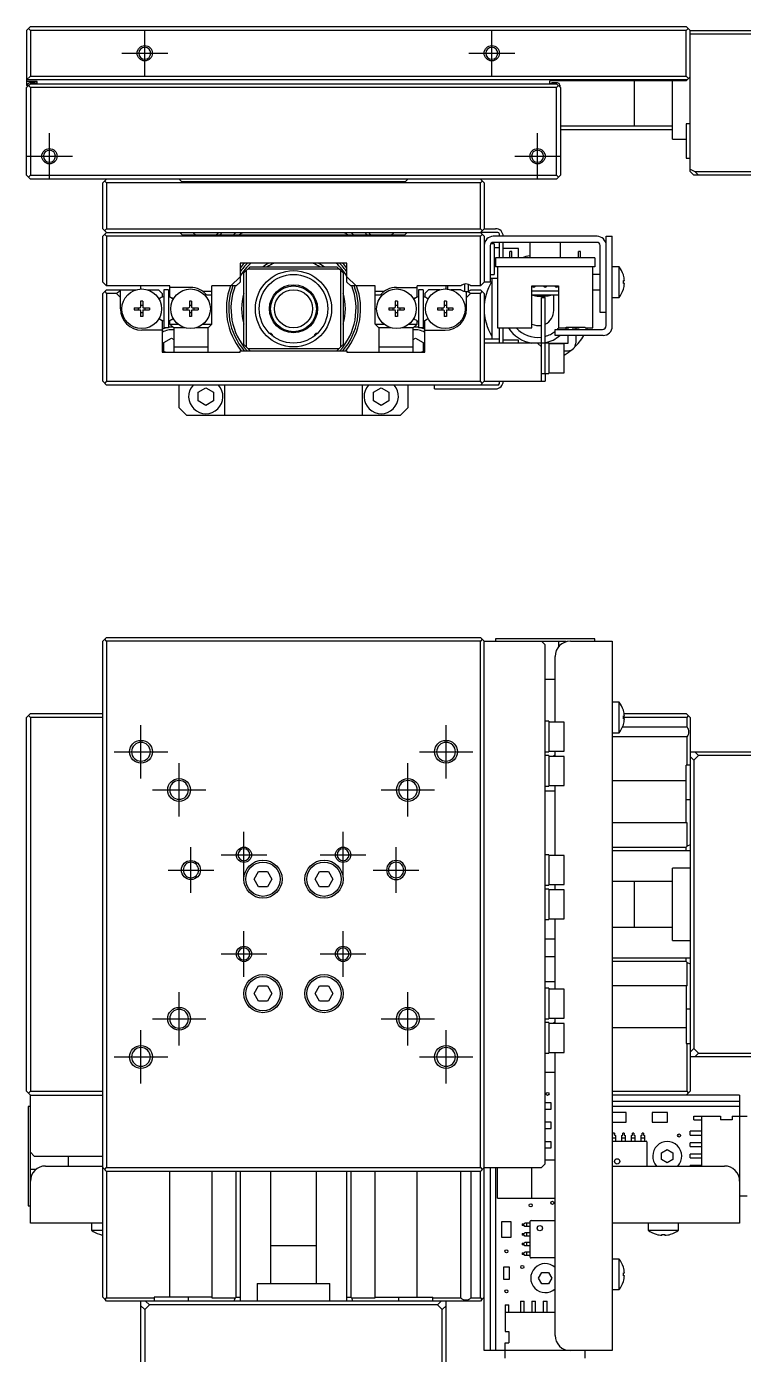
# Model space of a CAD drawing. Extents: x -2 to 724, y -8 to 437.
# Drawn here: x 89 to 183, y 259.1 to 433.2 of the extents above; entities that cross this region are included whole.
import ezdxf

# ---------------------------------------------------------------- set-up
doc = ezdxf.new("R2010")
doc.units = 0
doc.header["$LTSCALE"] = 0.5
doc.linetypes.add('CENTER', pattern=[50.8, 31.75, -6.35, 6.35, -6.35])
for name, color, linetype in [('MSM_CENTER', 1, 'CENTER'), ('MSM_CONTINUOUS', 7, 'CONTINUOUS'), ('MSM_NARROW', 5, 'CONTINUOUS')]:
    doc.layers.add(name, color=color, linetype=linetype)

msp = doc.modelspace()

# ---------------------------------------------------------------- linework, layer by layer
at = {"layer": 'MSM_CENTER'}
for p, q in [((104.46, 426.7), (104.46, 432.7)), ((149.96, 426.7), (149.96, 432.7)), ((101.46, 429.7), (107.46, 429.7)), ((146.96, 429.7), (152.96, 429.7)), ((91.96, 413.2), (91.96, 419.2)), ((155.96, 413.2), (155.96, 419.2)), ((88.96, 416.2), (94.96, 416.2)), ((152.96, 416.2), (158.96, 416.2)), ((121.21, 392.63), (121.21, 392.63)), ((103.96, 334.63), (103.96, 341.63)), ((143.96, 334.63), (143.96, 341.63)), ((100.46, 338.13), (107.46, 338.13)), ((140.46, 338.13), (147.46, 338.13)), ((108.96, 329.63), (108.96, 336.63)), ((138.96, 329.63), (138.96, 336.63)), ((105.46, 333.13), (112.46, 333.13)), ((135.46, 333.13), (142.46, 333.13)), ((117.46, 321.63), (117.46, 327.63)), ((130.46, 321.63), (130.46, 327.63)), ((110.51, 319.63), (110.51, 325.63)), ((137.41, 319.63), (137.41, 325.63)), ((114.46, 324.63), (120.46, 324.63)), ((127.46, 324.63), (133.46, 324.63)), ((107.51, 322.63), (113.51, 322.63)), ((134.41, 322.63), (140.41, 322.63)), ((117.46, 308.63), (117.46, 314.63)), ((130.46, 308.63), (130.46, 314.63)), ((114.46, 311.63), (120.46, 311.63)), ((127.46, 311.63), (133.46, 311.63)), ((108.96, 299.63), (108.96, 306.63)), ((138.96, 299.63), (138.96, 306.63)), ((105.46, 303.13), (112.46, 303.13)), ((135.46, 303.13), (142.46, 303.13)), ((103.96, 294.63), (103.96, 301.63)), ((143.96, 294.63), (143.96, 301.63)), ((100.46, 298.13), (107.46, 298.13)), ((140.46, 298.13), (147.46, 298.13))]:
    msp.add_line(p, q, dxfattribs=at)
at = {"layer": 'MSM_CONTINUOUS'}
for p, q in [((88.96, 432.7), (89.46, 433.2)), ((88.96, 432.7), (88.96, 425.5)), ((89.21, 432.95), (89.46, 432.7)), ((89.46, 433.2), (175.46, 433.2)), ((89.46, 432.7), (89.46, 426.7)), ((175.46, 432.7), (89.46, 432.7)), ((175.96, 432.7), (175.46, 433.2)), ((175.46, 432.7), (175.71, 432.95)), ((175.46, 426.7), (175.46, 432.7)), ((175.96, 432.7), (189.46, 432.7)), ((175.96, 414.2), (175.96, 432.7)), ((189.46, 432.2), (175.96, 432.2)), ((89.46, 426.7), (88.96, 426.2)), ((89.46, 426.7), (175.46, 426.7)), ((175.76, 426.4), (175.46, 426.7)), ((175.76, 426.4), (175.96, 426.6)), ((175.56, 426.2), (88.96, 426.2)), ((90.36, 426), (88.96, 426)), ((88.96, 425.2), (89.46, 425.7)), ((89.06, 425.4), (88.96, 425.5)), ((88.96, 413.7), (88.96, 425.2)), ((89.06, 425.3), (89.06, 425.5)), ((89.21, 425.45), (89.46, 425.2)), ((90.06, 425.8), (89.36, 425.8)), ((89.46, 425.7), (158.46, 425.7)), ((89.46, 425.2), (89.46, 413.7)), ((158.46, 425.2), (89.46, 425.2)), ((90.36, 425.7), (90.36, 426)), ((175.46, 426.1), (157.56, 426.1)), ((157.56, 425.7), (157.56, 426.1)), ((158.56, 425.8), (157.86, 425.8)), ((158.46, 425.7), (158.96, 425.2)), ((158.46, 425.2), (158.71, 425.45)), ((158.46, 413.7), (158.46, 425.2)), ((158.86, 425.5), (158.86, 425.3)), ((158.96, 425.2), (158.96, 413.7)), ((168.66, 420.2), (168.66, 426.1)), ((173.66, 418.45), (173.66, 426.1)), ((175.46, 426.1), (175.76, 426.4)), ((158.96, 420.2), (173.66, 420.2)), ((158.96, 419.7), (173.66, 419.7)), ((175.46, 420.45), (175.46, 415.95)), ((175.96, 420.45), (175.46, 420.45)), ((173.66, 418.45), (175.46, 418.45)), ((175.46, 415.95), (175.96, 415.95)), ((175.96, 414.5), (176.57, 414.2)), ((89.46, 413.2), (88.96, 413.7)), ((89.46, 413.7), (89.21, 413.45)), ((89.46, 413.7), (158.46, 413.7)), ((158.46, 413.2), (89.46, 413.2)), ((98.96, 412.7), (99.46, 413.2)), ((98.96, 406.7), (98.96, 412.7)), ((99.46, 412.7), (99.21, 412.95)), ((148.46, 412.7), (99.46, 412.7)), ((99.46, 412.7), (99.46, 406.7)), ((109.26, 412.9), (108.96, 413.2)), ((109.26, 412.9), (138.66, 412.9)), ((138.96, 413.2), (138.66, 412.9)), ((148.46, 413.2), (148.96, 412.7)), ((148.71, 412.95), (148.46, 412.7)), ((148.46, 406.7), (148.46, 412.7)), ((148.96, 412.7), (148.96, 406.7)), ((158.71, 413.45), (158.46, 413.7)), ((158.46, 413.2), (158.96, 413.7)), ((176.46, 413.7), (175.96, 414.2)), ((189.46, 413.7), (176.46, 413.7)), ((176.57, 414.2), (189.46, 414.2)), ((176.57, 414.2), (177.07, 413.7)), ((99.46, 406.2), (98.96, 406.7)), ((98.96, 405.7), (99.46, 406.2)), ((98.96, 399.7), (98.96, 405.7)), ((99.46, 406.7), (99.21, 406.45)), ((99.21, 405.95), (99.46, 405.7)), ((99.46, 406.7), (148.46, 406.7)), ((99.46, 406.2), (148.46, 406.2)), ((148.46, 405.7), (99.46, 405.7)), ((99.46, 405.7), (99.46, 399.2)), ((109.36, 405.9), (109.06, 406.2)), ((109.36, 405.9), (138.56, 405.9)), ((138.86, 406.2), (138.56, 405.9)), ((148.71, 406.45), (148.46, 406.7)), ((148.46, 406.2), (148.96, 406.7)), ((150.76, 406.2), (148.46, 406.2)), ((148.46, 406.2), (148.96, 405.7)), ((148.46, 405.7), (148.71, 405.95)), ((148.46, 399.2), (148.46, 405.7)), ((148.96, 406.7), (150.46, 406.7)), ((148.96, 405.7), (148.96, 399.7)), ((163.76, 405.7), (150.16, 405.7)), ((150.96, 405.7), (150.96, 406)), ((164.96, 394), (164.96, 405.7)), ((164.96, 405.7), (165.76, 405.7)), ((165.76, 393.9), (165.76, 405.7)), ((149.76, 404.5), (149.76, 399.7)), ((150.26, 404.7), (149.81, 404.7)), ((163.76, 404.9), (150.16, 404.9)), ((150.26, 404.7), (150.26, 400.7)), ((150.96, 404.2), (150.26, 404.2)), ((150.96, 402.9), (150.96, 404.9)), ((151.46, 402.9), (151.46, 404.9)), ((153.46, 404.1), (151.46, 404.1)), ((153.46, 402.9), (153.46, 404.1)), ((154.96, 404.9), (154.96, 402.9)), ((158.96, 402.9), (158.96, 404.9)), ((164.16, 395.7), (164.16, 404.5)), ((130.96, 402.2), (116.96, 402.2)), ((116.96, 402.2), (116.96, 399.7)), ((130.96, 399.7), (130.96, 402.2)), ((150.46, 402.9), (150.46, 401.7)), ((163.46, 402.9), (150.46, 402.9)), ((152.33, 402.9), (152.33, 403.7)), ((152.58, 403.7), (152.33, 403.7)), ((152.58, 402.9), (152.58, 403.7)), ((161.33, 402.9), (161.33, 403.7)), ((161.58, 403.7), (161.33, 403.7)), ((161.58, 402.9), (161.58, 403.7)), ((163.46, 402.9), (163.46, 401.7)), ((115.75, 399.2), (116.96, 400.4)), ((117.46, 400.9), (118.26, 401.7)), ((117.46, 391.5), (117.46, 400.9)), ((117.76, 401.2), (117.76, 391.2)), ((129.96, 401.4), (117.96, 401.4)), ((118.26, 401.7), (129.66, 401.7)), ((129.66, 401.7), (129.96, 401.4)), ((130.16, 401.2), (129.96, 401.4)), ((130.16, 391.2), (130.16, 401.2)), ((130.16, 401.2), (130.46, 400.9)), ((130.46, 400.9), (130.46, 391.5)), ((130.96, 400.4), (132.16, 399.2)), ((149.76, 400.7), (150.26, 400.7)), ((163.46, 401.7), (150.46, 401.7)), ((150.71, 401.7), (150.71, 393.7)), ((163.21, 393.7), (163.21, 401.7)), ((164.16, 400.7), (163.21, 400.7)), ((166.65, 401.7), (165.76, 401.7)), ((166.65, 397.7), (166.65, 401.7)), ((167.21, 400.62), (167.21, 400.65)), ((99.46, 399.2), (98.96, 399.7)), ((98.96, 398.2), (99.46, 398.7)), ((107.76, 399.2), (99.46, 399.2)), ((99.46, 398.7), (103.34, 398.7)), ((101.26, 396.2), (101.26, 398.7)), ((103.96, 398.79), (103.96, 399.2)), ((104.77, 398.7), (106.26, 398.7)), ((106.76, 398.2), (106.26, 398.7)), ((107.56, 398.7), (106.96, 398.7)), ((106.96, 398.7), (106.96, 393.7)), ((107.56, 398.7), (107.56, 393.7)), ((107.76, 397.74), (107.76, 399.2)), ((110.46, 399), (107.76, 399)), ((116.46, 399.2), (113.26, 399.2)), ((113.26, 394.2), (113.26, 399.2)), ((116.96, 399.7), (116.46, 399.2)), ((131.46, 399.2), (130.96, 399.7)), ((134.66, 399.2), (131.46, 399.2)), ((134.66, 394.2), (134.66, 399.2)), ((137.46, 399), (140.16, 399)), ((145.9, 399.2), (140.16, 399.2)), ((140.16, 397.74), (140.16, 399.2)), ((140.96, 398.7), (140.36, 398.7)), ((140.36, 398.7), (140.36, 393.7)), ((140.96, 398.7), (140.96, 393.7)), ((141.66, 398.7), (141.16, 398.2)), ((143.14, 398.7), (141.66, 398.7)), ((143.96, 398.79), (143.96, 399.2)), ((144.16, 399.2), (144.16, 398.78)), ((145.9, 398.7), (144.57, 398.7)), ((146.36, 399.43), (146.36, 398.47)), ((146.86, 399.4), (146.86, 398.49)), ((148.46, 399.2), (147.22, 399.2)), ((147.22, 398.7), (148.46, 398.7)), ((148.96, 399.7), (148.46, 399.2)), ((148.96, 398.2), (148.46, 398.7)), ((149.76, 399.7), (148.96, 399.7)), ((149.76, 400.2), (150.71, 400.2)), ((149.96, 400.2), (149.96, 392.2)), ((155.21, 399.2), (158.71, 399.2)), ((155.21, 393.7), (155.21, 399.2)), ((158.71, 399.2), (158.71, 393.7)), ((163.21, 398.7), (164.16, 398.7)), ((167.21, 399.9), (167.34, 399.9)), ((167.21, 399.5), (167.21, 399.9)), ((167.34, 399.5), (167.21, 399.5)), ((167.21, 398.75), (167.21, 398.77)), ((98.96, 386.7), (98.96, 398.2)), ((99.21, 398.45), (99.46, 398.2)), ((99.46, 398.2), (99.46, 386.7)), ((100.76, 398.2), (99.46, 398.2)), ((101.26, 398.55), (100.76, 398.2)), ((100.76, 398.2), (101.26, 397.7)), ((104.2, 397.2), (103.91, 397.2)), ((103.91, 397.2), (103.91, 396.4)), ((104.2, 397.2), (104.2, 396.4)), ((106.76, 397.74), (106.62, 397.66)), ((106.76, 398.2), (106.76, 397.74)), ((108.13, 397.52), (107.76, 397.74)), ((110.6, 397.2), (110.31, 397.2)), ((110.31, 397.2), (110.31, 396.4)), ((110.6, 397.2), (110.6, 396.4)), ((112.05, 398.5), (113.26, 398.5)), ((113.26, 398), (112.6, 398)), ((134.66, 398.5), (135.86, 398.5)), ((135.31, 398), (134.66, 398)), ((137.6, 397.2), (137.31, 397.2)), ((137.31, 397.2), (137.31, 396.4)), ((137.6, 397.2), (137.6, 396.4)), ((140.16, 397.74), (139.78, 397.52)), ((141.16, 398.2), (141.16, 397.74)), ((141.3, 397.66), (141.16, 397.74)), ((144, 397.2), (143.71, 397.2)), ((143.71, 397.2), (143.71, 396.4)), ((144, 397.2), (144, 396.4)), ((146.66, 398.45), (146.77, 398.47)), ((146.66, 396.2), (146.66, 398.45)), ((146.66, 397.7), (147.16, 398.2)), ((147.16, 398.2), (146.77, 398.47)), ((148.46, 398.2), (147.16, 398.2)), ((148.46, 398.2), (148.71, 398.45)), ((148.46, 386.7), (148.46, 398.2)), ((148.96, 398.2), (148.96, 386.7)), ((158.71, 398.5), (155.21, 398.5)), ((158.71, 398), (155.21, 398)), ((156.09, 397.85), (156.96, 397.85)), ((156.46, 397.7), (156.96, 397.7)), ((156.46, 386.7), (156.46, 397.7)), ((156.96, 387.7), (156.96, 397.7)), ((158.09, 395.99), (158.09, 398)), ((165.76, 397.7), (166.65, 397.7)), ((103.06, 396.34), (103.85, 396.34)), ((103.06, 396.34), (103.06, 396.05)), ((103.06, 396.05), (103.85, 396.05)), ((103.59, 396.34), (103.59, 396.05)), ((103.91, 396.67), (104.2, 396.67)), ((103.91, 395.99), (103.91, 395.2)), ((103.91, 395.73), (104.2, 395.73)), ((104.2, 395.2), (103.91, 395.2)), ((104.2, 395.99), (104.2, 395.2)), ((104.26, 396.34), (105.06, 396.34)), ((104.26, 396.05), (105.06, 396.05)), ((104.53, 396.05), (104.53, 396.34)), ((105.06, 396.34), (105.06, 396.05)), ((109.46, 396.34), (110.25, 396.34)), ((109.46, 396.34), (109.46, 396.05)), ((109.46, 396.05), (110.25, 396.05)), ((109.99, 396.34), (109.99, 396.05)), ((110.31, 396.67), (110.6, 396.67)), ((110.31, 395.99), (110.31, 395.2)), ((110.31, 395.73), (110.6, 395.73)), ((110.6, 395.2), (110.31, 395.2)), ((110.6, 395.99), (110.6, 395.2)), ((110.66, 396.34), (111.46, 396.34)), ((110.66, 396.05), (111.46, 396.05)), ((110.93, 396.05), (110.93, 396.34)), ((111.46, 396.34), (111.46, 396.05)), ((136.46, 396.34), (137.25, 396.34)), ((136.46, 396.34), (136.46, 396.05)), ((136.46, 396.05), (137.25, 396.05)), ((136.99, 396.34), (136.99, 396.05)), ((137.31, 396.67), (137.6, 396.67)), ((137.31, 395.99), (137.31, 395.2)), ((137.31, 395.73), (137.6, 395.73)), ((137.6, 395.2), (137.31, 395.2)), ((137.6, 395.99), (137.6, 395.2)), ((137.66, 396.34), (138.46, 396.34)), ((137.66, 396.05), (138.46, 396.05)), ((137.93, 396.05), (137.93, 396.34)), ((138.46, 396.34), (138.46, 396.05)), ((142.86, 396.34), (143.65, 396.34)), ((142.86, 396.34), (142.86, 396.05)), ((142.86, 396.05), (143.65, 396.05)), ((143.39, 396.34), (143.39, 396.05)), ((143.71, 396.67), (144, 396.67)), ((143.71, 395.99), (143.71, 395.2)), ((143.71, 395.73), (144, 395.73)), ((144, 395.2), (143.71, 395.2)), ((144, 395.99), (144, 395.2)), ((144.06, 396.34), (144.86, 396.34)), ((144.06, 396.05), (144.86, 396.05)), ((144.33, 396.05), (144.33, 396.34)), ((144.86, 396.34), (144.86, 396.05)), ((164.96, 395.7), (164.16, 395.7)), ((106.76, 393.4), (104.06, 393.4)), ((106.38, 394.87), (106.76, 394.65)), ((106.76, 394.65), (106.76, 390.5)), ((107.56, 393.7), (106.96, 393.7)), ((107.76, 394.65), (107.9, 394.73)), ((107.76, 394.2), (107.76, 394.65)), ((107.76, 394.2), (108.8, 394.2)), ((107.76, 394.2), (108.26, 393.7)), ((109.74, 393.7), (108.26, 393.7)), ((108.26, 393.7), (108.26, 390.5)), ((112.76, 393.7), (111.17, 393.7)), ((112.12, 394.2), (113.26, 394.2)), ((112.76, 393.7), (113.26, 394.2)), ((112.76, 390.5), (112.76, 393.7)), ((134.66, 394.2), (135.8, 394.2)), ((134.66, 394.2), (135.16, 393.7)), ((136.74, 393.7), (135.16, 393.7)), ((135.16, 393.7), (135.16, 390.5)), ((139.66, 393.7), (138.17, 393.7)), ((139.12, 394.2), (140.16, 394.2)), ((139.66, 393.7), (140.16, 394.2)), ((139.66, 390.5), (139.66, 393.7)), ((140.02, 394.73), (140.16, 394.65)), ((140.16, 394.2), (140.16, 394.65)), ((140.96, 393.7), (140.36, 393.7)), ((141.16, 394.65), (141.53, 394.87)), ((141.16, 390.5), (141.16, 394.65)), ((141.16, 393.4), (143.86, 393.4)), ((150.71, 393.7), (155.21, 393.7)), ((150.96, 391.7), (150.96, 393.7)), ((151.46, 391.7), (151.46, 393.7)), ((158.26, 392.7), (158.26, 393.5)), ((158.26, 393.5), (164.46, 393.5)), ((158.71, 393.7), (159.71, 393.7)), ((159.71, 393.8), (162.21, 393.8)), ((159.71, 393.7), (159.71, 393.8)), ((159.96, 393.5), (159.96, 393.8)), ((160.51, 393.8), (160.51, 393.7)), ((160.51, 393.7), (161.41, 393.7)), ((160.88, 393.8), (160.88, 393.7)), ((160.96, 393.7), (160.96, 393.5)), ((161.03, 393.8), (161.03, 393.7)), ((161.41, 393.8), (161.41, 393.7)), ((162.21, 393.7), (162.21, 393.8)), ((162.21, 393.7), (163.21, 393.7)), ((106.96, 391.77), (107.96, 392.35)), ((106.96, 390.62), (106.96, 391.77)), ((107.96, 392.35), (108.26, 392.18)), ((120.79, 393), (120.98, 393)), ((121.21, 392.77), (120.98, 393)), ((121.21, 392.77), (121.04, 392.77)), ((121.21, 392.63), (121.21, 392.77)), ((121.21, 392.63), (121.21, 392.63)), ((126.93, 393), (126.71, 392.77)), ((126.88, 392.77), (126.71, 392.77)), ((126.71, 392.77), (126.71, 392.63)), ((126.93, 393), (127.12, 393)), ((139.66, 392.18), (139.96, 392.35)), ((139.96, 392.35), (140.96, 391.77)), ((140.96, 391.77), (140.96, 390.62)), ((150.96, 392.2), (148.96, 392.2)), ((157.46, 391.7), (148.96, 391.7)), ((153.46, 392.1), (151.46, 392.1)), ((153.46, 391.7), (153.46, 392.1)), ((155.96, 391.7), (156.46, 391.2)), ((157.46, 391.7), (157.46, 387.7)), ((157.46, 391.7), (159.96, 391.7)), ((164.56, 392.7), (158.26, 392.7)), ((159.96, 391.7), (159.96, 392.7)), ((160.96, 392.7), (160.96, 391.7)), ((106.76, 390.5), (116.96, 390.5)), ((107.17, 390.5), (106.96, 390.62)), ((108.26, 391.2), (112.76, 391.2)), ((116.96, 390.5), (116.96, 390.7)), ((116.96, 390.7), (130.96, 390.7)), ((117.76, 391.2), (117.46, 391.5)), ((117.76, 391.2), (117.96, 391)), ((117.96, 391), (129.96, 391)), ((118.26, 390.7), (117.96, 391)), ((130.46, 391.5), (129.66, 390.7)), ((130.96, 390.7), (130.96, 390.5)), ((130.96, 390.5), (141.16, 390.5)), ((135.16, 391.2), (139.66, 391.2)), ((140.96, 390.62), (140.74, 390.5)), ((159.46, 391.6), (157.46, 391.6)), ((159.46, 387.8), (159.46, 391.6)), ((159.46, 390.7), (159.96, 390.7)), ((99.46, 386.2), (98.96, 386.7)), ((99.46, 386.7), (99.21, 386.45)), ((99.46, 386.7), (148.46, 386.7)), ((148.71, 386.45), (148.46, 386.7)), ((148.96, 386.7), (148.46, 386.2)), ((148.96, 386.7), (156.96, 386.7)), ((150.96, 386.4), (150.96, 386.7)), ((156.46, 387.7), (157.46, 387.7)), ((156.96, 387.7), (156.96, 386.7)), ((157.46, 387.8), (159.46, 387.8)), ((148.46, 386.2), (99.46, 386.2)), ((108.96, 383.2), (108.96, 386.2)), ((111.46, 385.27), (112.46, 385.85)), ((111.46, 384.12), (111.46, 385.27)), ((112.46, 385.85), (113.46, 385.27)), ((113.46, 385.27), (113.46, 384.12)), ((114.96, 382.2), (114.96, 386.2)), ((132.96, 386.2), (132.96, 382.2)), ((134.46, 385.27), (135.46, 385.85)), ((134.46, 384.12), (134.46, 385.27)), ((135.46, 385.85), (136.46, 385.27)), ((136.46, 385.27), (136.46, 384.12)), ((138.96, 386.2), (138.96, 383.2)), ((142.46, 385.7), (142.46, 386.2)), ((142.46, 385.7), (150.46, 385.7)), ((150.76, 386.2), (148.46, 386.2)), ((108.96, 383.2), (109.96, 382.2)), ((112.46, 383.54), (111.46, 384.12)), ((113.46, 384.12), (112.46, 383.54)), ((135.46, 383.54), (134.46, 384.12)), ((136.46, 384.12), (135.46, 383.54)), ((137.96, 382.2), (138.96, 383.2)), ((114.96, 382.2), (109.96, 382.2)), ((132.96, 382.2), (114.96, 382.2)), ((137.96, 382.2), (132.96, 382.2)), ((99.46, 353.13), (98.96, 352.63)), ((98.96, 266.63), (98.96, 352.63)), ((99.46, 352.63), (99.21, 352.88)), ((99.46, 353.13), (148.46, 353.13)), ((148.46, 352.63), (99.46, 352.63)), ((99.46, 352.63), (99.46, 283.63)), ((148.96, 352.63), (148.46, 353.13)), ((148.71, 352.88), (148.46, 352.63)), ((148.46, 283.63), (148.46, 352.63)), ((148.96, 259.63), (148.96, 352.63)), ((148.96, 352.63), (159.71, 352.63)), ((150.46, 352.93), (150.46, 352.63)), ((163.46, 352.93), (150.46, 352.93)), ((156.96, 352.13), (156.46, 352.63)), ((156.96, 284.13), (156.96, 352.13)), ((158.71, 352.63), (158.71, 351.89)), ((159.71, 352.55), (159.71, 352.63)), ((160.26, 352.63), (165.76, 352.63)), ((163.46, 352.63), (163.46, 352.93)), ((165.76, 352.63), (165.76, 259.63)), ((158.26, 342.03), (158.26, 350.63)), ((156.96, 347.63), (158.26, 347.63)), ((89.46, 343.13), (88.96, 342.63)), ((89.46, 343.13), (98.96, 343.13)), ((166.65, 344.63), (165.76, 344.63)), ((166.65, 340.63), (166.65, 344.63)), ((167.21, 343.56), (167.21, 343.58)), ((167.31, 343.13), (175.46, 343.13)), ((175.96, 342.63), (175.46, 343.13)), ((88.96, 293.63), (88.96, 342.63)), ((89.21, 342.88), (89.46, 342.63)), ((98.96, 342.63), (89.46, 342.63)), ((89.46, 342.63), (89.46, 293.63)), ((157.46, 342.13), (156.96, 342.13)), ((157.46, 342.13), (157.46, 338.13)), ((159.46, 342.03), (157.46, 342.03)), ((159.46, 338.23), (159.46, 342.03)), ((167.11, 341.39), (175.56, 341.39)), ((167.21, 342.83), (167.34, 342.83)), ((167.21, 342.43), (167.21, 342.83)), ((175.56, 342.63), (167.21, 342.63)), ((167.34, 342.43), (167.21, 342.43)), ((167.21, 341.68), (167.21, 341.7)), ((175.56, 342.63), (175.76, 342.83)), ((175.56, 341.39), (175.56, 342.63)), ((175.96, 342.63), (175.96, 293.63)), ((165.76, 340.63), (166.65, 340.63)), ((175.56, 340.07), (165.76, 340.07)), ((175.56, 336.38), (175.56, 340.07)), ((156.96, 338.13), (157.46, 338.13)), ((157.46, 338.23), (159.46, 338.23)), ((158.26, 337.53), (158.26, 338.23)), ((175.96, 338.13), (210.96, 338.13)), ((176.57, 338.13), (177.07, 337.63)), ((157.46, 337.63), (156.96, 337.63)), ((157.46, 337.63), (157.46, 333.63)), ((159.46, 337.53), (157.46, 337.53)), ((159.46, 333.73), (159.46, 337.53)), ((175.46, 328.83), (175.46, 336.38)), ((175.96, 336.38), (175.46, 336.38)), ((176.46, 337.02), (175.96, 337.52)), ((177.07, 337.63), (176.46, 337.02)), ((176.46, 337.02), (176.46, 299.24)), ((189.46, 337.63), (177.07, 337.63)), ((175.46, 334.33), (165.76, 334.33)), ((156.96, 333.63), (157.46, 333.63)), ((156.96, 333.03), (158.26, 333.03)), ((157.46, 333.73), (159.46, 333.73)), ((158.26, 324.53), (158.26, 333.73)), ((175.46, 331.88), (175.96, 331.88)), ((175.56, 328.83), (165.76, 328.83)), ((175.56, 325.77), (175.56, 328.83)), ((165.76, 325.63), (175.46, 325.63)), ((175.46, 325.63), (175.56, 325.77)), ((175.46, 325.13), (175.46, 325.63)), ((175.96, 325.94), (175.56, 325.77)), ((157.46, 324.63), (156.96, 324.63)), ((157.46, 324.63), (157.46, 320.63)), ((159.46, 324.53), (157.46, 324.53)), ((159.46, 320.73), (159.46, 324.53)), ((175.96, 325.13), (165.76, 325.13)), ((118.8, 321.43), (119.38, 322.43)), ((119.38, 322.43), (120.53, 322.43)), ((120.53, 322.43), (121.11, 321.43)), ((126.8, 321.43), (127.38, 322.43)), ((127.38, 322.43), (128.53, 322.43)), ((128.53, 322.43), (129.11, 321.43)), ((173.66, 313.38), (173.66, 322.88)), ((175.96, 322.88), (173.66, 322.88)), ((119.38, 320.43), (118.8, 321.43)), ((120.53, 320.43), (119.38, 320.43)), ((121.11, 321.43), (120.53, 320.43)), ((127.38, 320.43), (126.8, 321.43)), ((128.53, 320.43), (127.38, 320.43)), ((129.11, 321.43), (128.53, 320.43)), ((156.96, 320.63), (157.46, 320.63)), ((157.46, 320.73), (159.46, 320.73)), ((158.26, 320.03), (158.26, 320.73)), ((173.66, 321.13), (165.76, 321.13)), ((168.66, 315.13), (168.66, 321.13)), ((157.46, 320.13), (156.96, 320.13)), ((157.46, 320.13), (157.46, 316.13)), ((159.46, 320.03), (157.46, 320.03)), ((159.46, 316.23), (159.46, 320.03)), ((156.96, 316.13), (157.46, 316.13)), ((157.46, 316.23), (159.46, 316.23)), ((158.26, 307.03), (158.26, 316.23)), ((165.76, 315.13), (173.66, 315.13)), ((156.96, 313.63), (158.26, 313.63)), ((173.66, 313.38), (175.96, 313.38)), ((158.26, 311.23), (156.96, 311.23)), ((165.76, 311.13), (175.96, 311.13)), ((175.46, 310.63), (165.76, 310.63)), ((175.46, 310.63), (175.46, 311.13)), ((175.56, 310.49), (175.46, 310.63)), ((175.56, 307.43), (175.56, 310.49)), ((175.56, 310.49), (175.96, 310.32)), ((118.8, 306.43), (119.38, 307.43)), ((119.38, 305.43), (118.8, 306.43)), ((119.38, 307.43), (120.53, 307.43)), ((120.53, 307.43), (121.11, 306.43)), ((121.11, 306.43), (120.53, 305.43)), ((126.8, 306.43), (127.38, 307.43)), ((127.38, 305.43), (126.8, 306.43)), ((127.38, 307.43), (128.53, 307.43)), ((128.53, 307.43), (129.11, 306.43)), ((129.11, 306.43), (128.53, 305.43)), ((156.96, 308.03), (158.26, 308.03)), ((157.46, 307.13), (156.96, 307.13)), ((157.46, 307.13), (157.46, 303.13)), ((159.46, 307.03), (157.46, 307.03)), ((159.46, 303.23), (159.46, 307.03)), ((175.56, 307.43), (165.76, 307.43)), ((175.46, 307.43), (175.46, 299.88)), ((120.53, 305.43), (119.38, 305.43)), ((128.53, 305.43), (127.38, 305.43)), ((156.96, 303.13), (157.46, 303.13)), ((157.46, 303.23), (159.46, 303.23)), ((158.26, 302.53), (158.26, 303.23)), ((175.96, 304.38), (175.46, 304.38)), ((157.46, 302.63), (156.96, 302.63)), ((157.46, 302.63), (157.46, 298.63)), ((159.46, 302.53), (157.46, 302.53)), ((159.46, 298.73), (159.46, 302.53)), ((175.46, 301.93), (165.76, 301.93)), ((175.46, 299.88), (175.96, 299.88)), ((175.56, 293.63), (175.56, 299.88)), ((156.96, 298.63), (157.46, 298.63)), ((157.46, 298.73), (159.46, 298.73)), ((158.26, 261.63), (158.26, 298.73)), ((175.96, 298.74), (176.46, 299.24)), ((204.96, 298.13), (175.96, 298.13)), ((176.46, 299.24), (177.07, 298.63)), ((177.07, 298.63), (176.57, 298.13)), ((177.07, 298.63), (189.46, 298.63)), ((156.96, 296.13), (158.26, 296.13)), ((88.96, 293.63), (89.46, 293.13)), ((89.46, 293.63), (89.21, 293.38)), ((89.46, 293.63), (98.96, 293.63)), ((89.46, 276.33), (89.46, 293.13)), ((89.46, 293.13), (98.96, 293.13)), ((165.76, 293.63), (175.56, 293.63)), ((182.46, 293.13), (165.76, 293.13)), ((175.46, 293.13), (175.76, 293.43)), ((175.76, 293.43), (175.56, 293.63)), ((175.96, 293.63), (175.76, 293.43)), ((182.46, 293.13), (182.46, 276.33)), ((89.16, 291.63), (89.16, 278.63)), ((89.46, 291.63), (89.16, 291.63)), ((157.76, 292.1), (156.96, 292.1)), ((156.96, 291.3), (157.76, 291.3)), ((157.76, 291.3), (157.76, 292.1)), ((165.76, 292.33), (182.46, 292.33)), ((182.46, 291.63), (165.76, 291.63)), ((167.58, 290.83), (165.76, 290.83)), ((167.58, 289.58), (167.58, 290.83)), ((170.98, 290.83), (170.98, 289.58)), ((172.98, 290.83), (170.98, 290.83)), ((172.98, 289.58), (172.98, 290.83)), ((157.76, 289.56), (156.96, 289.56)), ((157.76, 288.76), (157.76, 289.56)), ((165.76, 289.58), (167.58, 289.58)), ((170.98, 289.58), (172.98, 289.58)), ((176.46, 289.88), (176.46, 290.38)), ((176.46, 290.38), (179.96, 290.38)), ((176.46, 289.88), (177.46, 289.88)), ((177.46, 290.38), (177.46, 283.83)), ((179.96, 290.38), (179.96, 289.88)), ((181.46, 289.88), (179.96, 289.88)), ((181.46, 290.38), (181.46, 289.88)), ((181.46, 290.38), (183.46, 290.38)), ((156.96, 288.76), (157.76, 288.76)), ((165.76, 287.83), (165.85, 287.88)), ((165.76, 287.52), (166.16, 287.52)), ((166.05, 288.13), (165.85, 288.13)), ((165.85, 287.88), (165.85, 288.13)), ((166.05, 288.13), (166.05, 287.88)), ((166.05, 287.88), (166.16, 287.81)), ((166.16, 287.81), (166.16, 287.08)), ((167, 287.81), (167.12, 287.88)), ((167, 287.08), (167, 287.81)), ((167, 287.52), (167.43, 287.52)), ((167.32, 288.13), (167.12, 288.13)), ((167.12, 287.88), (167.12, 288.13)), ((167.32, 288.13), (167.32, 287.88)), ((167.32, 287.88), (167.43, 287.81)), ((167.43, 287.81), (167.43, 287.08)), ((168.27, 287.81), (168.39, 287.88)), ((168.27, 287.08), (168.27, 287.81)), ((168.27, 287.52), (168.7, 287.52)), ((168.39, 287.88), (168.39, 288.13)), ((168.59, 288.13), (168.39, 288.13)), ((168.59, 288.13), (168.59, 287.88)), ((168.59, 287.88), (168.7, 287.81)), ((168.7, 287.81), (168.7, 287.08)), ((169.54, 287.81), (169.66, 287.88)), ((169.54, 287.08), (169.54, 287.81)), ((169.54, 287.52), (169.97, 287.52)), ((169.86, 288.13), (169.66, 288.13)), ((169.66, 287.88), (169.66, 288.13)), ((169.86, 288.13), (169.86, 287.88)), ((169.86, 287.88), (169.97, 287.81)), ((169.97, 287.81), (169.97, 287.08)), ((175.96, 287.88), (175.96, 288.38)), ((177.46, 288.38), (175.96, 288.38)), ((175.96, 287.88), (177.46, 287.88)), ((89.46, 285.63), (89.96, 285.13)), ((157.76, 287.02), (156.96, 287.02)), ((156.96, 286.22), (157.76, 286.22)), ((157.76, 286.22), (157.76, 287.02)), ((165.76, 287.08), (170.2, 287.08)), ((170.3, 286.98), (170.3, 283.83)), ((172.21, 285.56), (172.96, 285.99)), ((172.21, 284.7), (172.21, 285.56)), ((172.96, 285.99), (173.71, 285.56)), ((173.71, 285.56), (173.71, 284.7)), ((175.96, 286.38), (175.96, 286.88)), ((177.46, 286.88), (175.96, 286.88)), ((175.96, 286.38), (177.46, 286.38)), ((89.96, 285.13), (98.96, 285.13)), ((91.46, 283.83), (98.96, 283.83)), ((94.46, 283.83), (94.46, 285.13)), ((156.46, 283.63), (156.96, 284.13)), ((156.96, 284.63), (158.26, 284.63)), ((165.76, 283.83), (180.46, 283.83)), ((172.96, 284.26), (172.21, 284.7)), ((173.71, 284.7), (172.96, 284.26)), ((175.96, 284.88), (175.96, 285.38)), ((177.46, 285.38), (175.96, 285.38)), ((175.96, 284.88), (177.46, 284.88)), ((175.96, 283.83), (175.96, 283.88)), ((177.46, 283.88), (175.96, 283.88)), ((90.19, 283.38), (89.46, 283.38)), ((98.96, 283.63), (99.46, 283.13)), ((99.21, 283.38), (99.46, 283.63)), ((99.46, 283.63), (148.46, 283.63)), ((99.46, 283.13), (99.46, 266.53)), ((148.46, 283.13), (99.46, 283.13)), ((107.76, 266.63), (107.76, 283.13)), ((113.26, 283.13), (113.26, 266.53)), ((116.46, 266.63), (116.46, 283.13)), ((116.96, 283.13), (116.96, 266.13)), ((120.96, 283.13), (120.96, 268.43)), ((126.96, 268.43), (126.96, 283.13)), ((130.96, 266.13), (130.96, 283.13)), ((131.46, 283.13), (131.46, 266.63)), ((134.66, 266.53), (134.66, 283.13)), ((140.16, 266.63), (140.16, 283.13)), ((145.9, 266.53), (145.9, 283.13)), ((147.22, 283.13), (147.22, 266.53)), ((148.46, 283.63), (148.71, 283.38)), ((148.46, 283.13), (148.96, 283.63)), ((148.46, 266.53), (148.46, 283.13)), ((148.96, 283.63), (156.46, 283.63)), ((149.76, 283.63), (149.76, 259.63)), ((150.46, 283.63), (150.46, 259.63)), ((150.71, 279.63), (150.71, 283.63)), ((155.21, 279.63), (155.21, 283.63)), ((89.16, 278.63), (89.46, 278.63)), ((150.71, 279.63), (158.26, 279.63)), ((183.46, 279.88), (182.46, 279.88)), ((98.96, 276.33), (89.46, 276.33)), ((97.46, 276.33), (97.46, 275.43)), ((97.46, 275.43), (98.96, 275.43)), ((152.5, 276.5), (151.25, 276.5)), ((151.25, 276.5), (151.25, 274.5)), ((152.5, 274.5), (152.5, 276.5)), ((153.96, 276.24), (153.96, 276.04)), ((153.96, 276.24), (154.21, 276.24)), ((154.21, 276.04), (153.96, 276.04)), ((154.21, 276.24), (154.27, 276.35)), ((154.27, 275.92), (154.21, 276.04)), ((154.21, 274.97), (154.27, 275.08)), ((155.01, 276.35), (154.27, 276.35)), ((155.01, 275.92), (154.27, 275.92)), ((155.01, 275.08), (154.27, 275.08)), ((154.57, 275.92), (154.57, 276.35)), ((154.57, 274.65), (154.57, 275.08)), ((155.01, 271.88), (155.01, 276.58)), ((155.11, 276.68), (158.26, 276.68)), ((182.46, 276.33), (165.76, 276.33)), ((170.46, 276.33), (170.46, 275.43)), ((170.46, 275.43), (174.46, 275.43)), ((174.46, 275.43), (174.46, 276.33)), ((98.51, 274.87), (98.53, 274.87)), ((120.96, 273.43), (126.96, 273.43)), ((151.25, 274.5), (152.5, 274.5)), ((153.96, 274.97), (154.21, 274.97)), ((153.96, 274.97), (153.96, 274.77)), ((154.21, 274.77), (153.96, 274.77)), ((153.96, 273.7), (153.96, 273.5)), ((153.96, 273.7), (154.21, 273.7)), ((154.21, 273.5), (153.96, 273.5)), ((154.27, 274.65), (154.21, 274.77)), ((154.21, 273.7), (154.27, 273.81)), ((154.27, 273.38), (154.21, 273.5)), ((155.01, 274.65), (154.27, 274.65)), ((155.01, 273.81), (154.27, 273.81)), ((155.01, 273.38), (154.27, 273.38)), ((154.57, 273.38), (154.57, 273.81)), ((171.51, 274.87), (171.53, 274.87)), ((172.26, 274.87), (172.66, 274.87)), ((172.26, 274.74), (172.26, 274.87)), ((172.66, 274.87), (172.66, 274.74)), ((173.39, 274.87), (173.41, 274.87)), ((153.96, 272.43), (153.96, 272.23)), ((153.96, 272.43), (154.21, 272.43)), ((154.21, 272.23), (153.96, 272.23)), ((154.21, 272.43), (154.27, 272.54)), ((154.27, 272.11), (154.21, 272.23)), ((155.01, 272.54), (154.27, 272.54)), ((155.01, 272.11), (154.27, 272.11)), ((154.57, 272.11), (154.57, 272.54)), ((158.26, 271.78), (155.11, 271.78)), ((166.65, 271.63), (165.76, 271.63)), ((166.65, 267.63), (166.65, 271.63)), ((151.48, 270.59), (151.48, 268.99)), ((152.28, 270.59), (151.48, 270.59)), ((152.28, 268.99), (152.28, 270.59)), ((156.09, 269.13), (156.52, 269.88)), ((156.52, 269.88), (157.39, 269.88)), ((157.39, 269.88), (157.82, 269.13)), ((167.21, 270.56), (167.21, 270.58)), ((167.21, 269.83), (167.34, 269.83)), ((167.21, 269.43), (167.21, 269.83)), ((119.21, 268.43), (128.71, 268.43)), ((119.21, 268.43), (119.21, 266.13)), ((128.71, 266.13), (128.71, 268.43)), ((151.48, 268.99), (152.28, 268.99)), ((156.52, 268.38), (156.09, 269.13)), ((157.39, 268.38), (156.52, 268.38)), ((157.82, 269.13), (157.39, 268.38)), ((167.34, 269.43), (167.21, 269.43)), ((167.21, 268.68), (167.21, 268.7)), ((98.96, 266.63), (99.26, 266.33)), ((99.26, 266.33), (99.46, 266.53)), ((99.46, 266.13), (99.26, 266.33)), ((99.46, 266.53), (105.71, 266.53)), ((113.26, 266.63), (105.71, 266.63)), ((105.71, 266.63), (105.71, 266.13)), ((110.21, 266.13), (110.21, 266.63)), ((113.26, 266.53), (116.32, 266.53)), ((116.32, 266.53), (116.15, 266.13)), ((116.32, 266.53), (116.46, 266.63)), ((116.46, 266.63), (116.96, 266.63)), ((130.96, 266.63), (131.46, 266.63)), ((131.46, 266.63), (131.6, 266.53)), ((131.76, 266.13), (131.6, 266.53)), ((131.6, 266.53), (134.66, 266.53)), ((134.66, 266.63), (142.21, 266.63)), ((137.71, 266.63), (137.71, 266.13)), ((142.21, 266.13), (142.21, 266.63)), ((142.21, 266.53), (145.9, 266.53)), ((147.22, 266.53), (148.46, 266.53)), ((148.46, 266.53), (148.66, 266.33)), ((148.66, 266.33), (148.46, 266.13)), ((148.66, 266.33), (148.96, 266.63)), ((165.76, 267.63), (166.65, 267.63)), ((148.46, 266.13), (99.46, 266.13)), ((103.96, 231.13), (103.96, 266.13)), ((104.46, 265.02), (103.96, 265.52)), ((105.07, 265.63), (104.46, 265.02)), ((104.46, 265.02), (104.46, 252.63)), ((104.57, 266.13), (105.07, 265.63)), ((142.84, 265.63), (105.07, 265.63)), ((142.84, 265.63), (143.34, 266.13)), ((143.46, 265.02), (142.84, 265.63)), ((143.96, 265.52), (143.46, 265.02)), ((143.46, 252.63), (143.46, 265.02)), ((143.96, 237.13), (143.96, 266.13)), ((151.71, 265.63), (151.71, 262.13)), ((151.71, 265.63), (152.21, 265.63)), ((158.26, 264.63), (151.71, 264.63)), ((152.21, 264.63), (152.21, 265.63)), ((153.71, 266.13), (154.21, 266.13)), ((153.71, 266.13), (153.71, 264.63)), ((154.21, 264.63), (154.21, 266.13)), ((155.21, 266.13), (155.71, 266.13)), ((155.21, 266.13), (155.21, 264.63)), ((155.71, 264.63), (155.71, 266.13)), ((156.71, 266.13), (157.21, 266.13)), ((156.71, 266.13), (156.71, 264.63)), ((157.21, 264.63), (157.21, 266.13)), ((158.21, 266.13), (158.26, 266.13)), ((158.21, 266.13), (158.21, 264.63)), ((151.71, 262.13), (152.21, 262.13)), ((152.21, 262.13), (152.21, 260.63)), ((165.76, 259.63), (148.96, 259.63)), ((151.71, 258.63), (151.71, 260.63)), ((151.71, 260.63), (152.21, 260.63)), ((162.21, 258.63), (162.21, 259.63))]:
    msp.add_line(p, q, dxfattribs=at)
at = {"layer": 'MSM_CONTINUOUS', "extrusion": (0, 0, -1)}
for centre, radius in [((-104.46, 429.7), 0.783), ((-149.96, 429.7), 0.783), ((-91.96, 416.2), 0.783), ((-155.96, 416.2), 0.783), ((-103.96, 338.13), 1.23), ((-143.96, 338.13), 1.23), ((-108.96, 333.13), 1.23), ((-138.96, 333.13), 1.23), ((-117.46, 324.63), 0.783), ((-130.46, 324.63), 0.783), ((-110.51, 322.63), 1.01), ((-137.41, 322.63), 1.01), ((-117.46, 311.63), 0.783), ((-130.46, 311.63), 0.783), ((-108.96, 303.13), 1.23), ((-138.96, 303.13), 1.23), ((-103.96, 298.13), 1.23), ((-143.96, 298.13), 1.23)]:
    msp.add_circle(centre, radius, dxfattribs=at)
at = {"layer": 'MSM_CONTINUOUS'}
for centre, radius in [((123.96, 396.2), 5), ((123.96, 396.2), 4.5), ((104.06, 396.2), 2.6), ((110.46, 396.2), 2.6), ((123.96, 396.2), 3.15), ((123.96, 396.2), 3), ((137.46, 396.2), 2.6), ((143.86, 396.2), 2.6), ((119.96, 321.43), 2.5), ((127.96, 321.43), 2.5), ((119.96, 321.43), 2.25), ((127.96, 321.43), 2.25), ((119.96, 306.43), 2.5), ((119.96, 306.43), 2.25), ((127.96, 306.43), 2.5), ((127.96, 306.43), 2.25), ((157.27, 293.28), 0.2), ((174.52, 287.83), 0.2), ((166.4, 284.43), 0.35), ((155.06, 278.68), 0.2), ((157.9, 279), 0.2), ((156.26, 275.68), 0.35), ((151.88, 272.65), 0.2), ((153.96, 270.59), 0.2), ((151.88, 267.41), 0.2)]:
    msp.add_circle(centre, radius, dxfattribs=at)
for centre, radius, start, end in [((89.36, 425.5), 0.3, 90, 180), ((90.06, 425.5), 0.3, 41.8103, 90), ((157.86, 425.5), 0.3, 90, 138.1897), ((158.56, 425.5), 0.3, 0, 90), ((112.46, 407.7), 2.25, 221.8103, 233.1301), ((112.46, 407.7), 2.25, 306.8699, 318.1897), ((112.46, 407.7), 2.6, 316.1869, 324.7656), ((123.96, 396.2), 12.5, 126.8699, 129.1042), ((123.96, 396.2), 12, 123.5573, 126.0666), ((123.96, 396.2), 12, 53.9334, 56.4427), ((123.96, 396.2), 12.5, 50.8958, 53.1301), ((135.46, 407.7), 2.6, 215.2344, 223.8131), ((135.46, 407.7), 2.25, 221.8103, 233.1301), ((135.46, 407.7), 2.25, 306.8699, 318.1897), ((150.16, 404.5), 1.2, 90, 180), ((150.46, 405.7), 1, 0, 90), ((150.76, 406), 0.2, 0, 90), ((163.76, 404.5), 1.2, 0, 90), ((150.16, 404.5), 0.4, 90, 180), ((163.76, 404.5), 0.4, 0, 90), ((123.96, 396.2), 8.8, 137.0141, 142.6982), ((123.96, 396.2), 8.5, 135.0991, 145.4397), ((123.96, 396.2), 8.2, 132.9703, 148.6119), ((123.96, 396.2), 6.8, 118.0725, 126.0189), ((123.96, 396.2), 6.5, 112.6199, 122.2042), ((123.96, 396.2), 6.5, 57.7958, 67.3801), ((123.96, 396.2), 6.8, 53.9811, 61.9275), ((123.96, 396.2), 8.2, 31.3881, 47.0297), ((123.96, 396.2), 8.5, 34.5603, 44.9009), ((123.96, 396.2), 8.8, 37.3018, 42.9859), ((155.96, 396.2), 7, 98.2132, 106.835), ((164.16, 399.7), 3.2, 17.27, 38.6822), ((164.16, 399.7), 3.19, 3.5903, 16.9053), ((110.46, 396.2), 2.8, 40.0052, 90), ((123.96, 396.2), 8.8, 160.0677, 218.6822), ((123.96, 396.2), 8.5, 159.3327, 220.3202), ((123.96, 396.2), 8.2, 158.5399, 222.1236), ((123.96, 396.2), 8.2, 317.8764, 21.4601), ((123.96, 396.2), 8.5, 319.6798, 20.6673), ((123.96, 396.2), 8.8, 321.3178, 19.9323), ((137.46, 396.2), 2.8, 90, 139.9948), ((146.56, 398.45), 1, 48.5904, 131.4096), ((146.56, 399.45), 1, 228.5904, 275.7392), ((146.56, 399.45), 1, 282.3427, 311.4096), ((155.96, 396.2), 7, 148.9973, 211.0027), ((155.46, 399.3), 0.25, 203.5782, 336.4218), ((156.96, 399.3), 0.25, 203.5782, 336.4218), ((158.46, 399.3), 0.25, 203.5782, 336.4218), ((164.16, 399.7), 3.2, 321.3178, 342.73), ((164.16, 399.7), 3.19, 343.0947, 356.4096), ((107.26, 396.2), 1.59, 100.8931, 126.1972), ((107.37, 396.08), 1.75, 115.4948, 127.006), ((107.26, 396.2), 1.59, 53.8028, 79.107), ((107.14, 396.08), 1.75, 52.994, 55.4948), ((123.96, 396.2), 6.8, 162.9174, 197.0826), ((123.96, 396.2), 6.8, 342.9174, 17.0826), ((140.66, 396.2), 1.59, 100.8931, 126.1972), ((140.77, 396.08), 1.75, 124.5052, 127.006), ((140.66, 396.2), 1.59, 53.8028, 79.1069), ((140.54, 396.08), 1.75, 52.994, 64.5052), ((156.09, 399.85), 2, 247.6684, 270), ((156.96, 399.85), 2, 247.6684, 292.3316), ((104.06, 396.2), 2.8, 180, 270), ((103.85, 396.4), 0.06, 270, 0), ((103.85, 395.99), 0.06, 0, 90), ((104.26, 396.4), 0.06, 180, 270), ((104.26, 395.99), 0.06, 90, 180), ((110.25, 396.4), 0.06, 270, 0), ((110.25, 395.99), 0.06, 0, 90), ((110.66, 396.4), 0.06, 180, 270), ((110.66, 395.99), 0.06, 90, 180), ((137.25, 396.4), 0.06, 270, 0), ((137.25, 395.99), 0.06, 0, 90), ((137.66, 396.4), 0.06, 180, 270), ((137.66, 395.99), 0.06, 90, 180), ((143.65, 396.4), 0.06, 270, 0), ((143.65, 395.99), 0.06, 0, 90), ((143.86, 396.2), 2.8, 270, 0), ((144.06, 396.4), 0.06, 180, 270), ((144.06, 395.99), 0.06, 90, 180), ((156.09, 395.99), 2, 295.7294, 0), ((107.26, 396.2), 1.59, 233.8028, 259.1069), ((107.37, 396.31), 1.75, 232.994, 235.4948), ((107.96, 391.2), 2.6, 105.9424, 117.4864), ((107.96, 391.2), 2.25, 82.3377, 122.231), ((107.26, 396.2), 1.59, 280.8931, 306.1972), ((107.96, 391.2), 2.6, 85.4034, 98.8499), ((107.14, 396.31), 1.75, 295.4948, 307.006), ((139.96, 391.2), 2.25, 57.769, 97.6623), ((140.77, 396.31), 1.75, 232.994, 244.5052), ((139.96, 391.2), 2.6, 81.1501, 94.5966), ((140.66, 396.08), 1.59, 251.6416, 259.1069), ((139.96, 391.2), 2.6, 62.5136, 74.0576), ((140.66, 396.08), 1.59, 280.8931, 288.3584), ((140.54, 396.31), 1.75, 304.5052, 307.006), ((155.96, 396.2), 4.57, 213.1646, 259.9589), ((155.96, 396.2), 3.75, 221.8103, 277.6623), ((156.09, 395.99), 2, 243.84, 280.6099), ((155.96, 396.2), 3.75, 313.9455, 318.1897), ((155.96, 396.2), 4.57, 323.7855, 328.3207), ((155.96, 396.2), 7, 337.3119, 339.0752), ((164.46, 394), 0.5, 270, 0), ((164.56, 393.9), 1.2, 270, 0), ((155.96, 396.2), 3.75, 285.466, 307.8309), ((155.96, 396.2), 4.57, 282.6397, 310.016), ((159.96, 391.7), 1, 270, 0), ((155.96, 396.2), 7, 313.4242, 330), ((155.96, 396.2), 7, 300, 309.8429), ((150.46, 386.7), 1, 270, 0), ((112.46, 384.7), 2.25, 138.1897, 41.8103), ((135.46, 384.7), 2.25, 138.1897, 41.8103), ((150.76, 386.4), 0.2, 270, 0), ((160.26, 350.63), 2, 90, 180), ((164.16, 342.63), 3.2, 17.27, 38.6822), ((164.16, 342.63), 3.19, 3.5903, 16.9053), ((164.16, 342.63), 3.2, 321.3178, 342.73), ((164.16, 342.63), 3.19, 343.0947, 356.4096), ((174.81, 340.73), 1, 318.5904, 41.4096), ((156.96, 339.13), 1.9, 302.6369, 313.1736), ((156.96, 304.13), 1.9, 302.6369, 313.1736), ((170.2, 286.98), 0.1, 0, 90), ((172.96, 285.13), 1.9, 316.8264, 223.1735), ((91.46, 281.83), 2, 90, 180), ((180.46, 281.83), 2, 0, 90), ((99.46, 277.93), 3.2, 231.3178, 252.73), ((155.11, 276.58), 0.1, 90, 180), ((172.46, 277.93), 3.2, 231.3178, 252.73), ((172.46, 277.93), 3.2, 287.27, 308.6822), ((99.46, 277.93), 3.19, 253.0947, 260.9929), ((172.46, 277.93), 3.19, 253.0947, 266.4097), ((172.46, 277.93), 3.19, 273.5903, 286.9053), ((155.11, 271.88), 0.1, 180, 270), ((164.16, 269.63), 3.2, 17.27, 38.6822), ((156.96, 269.13), 1.9, 46.8264, 313.1736), ((164.16, 269.63), 3.19, 3.5903, 16.9053), ((164.16, 269.63), 3.2, 321.3178, 342.73), ((164.16, 269.63), 3.19, 343.0947, 356.4096), ((146.56, 267.28), 1, 228.5904, 311.4096), ((160.26, 261.63), 2, 180, 270)]:
    msp.add_arc(centre, radius, start, end, dxfattribs=at)
at = {"layer": 'MSM_NARROW'}
for centre, radius in [((104.46, 429.7), 1), ((149.96, 429.7), 1), ((91.96, 416.2), 1), ((155.96, 416.2), 1), ((123.96, 396.2), 2.5), ((103.96, 338.13), 1.5), ((143.96, 338.13), 1.5), ((108.96, 333.13), 1.5), ((138.96, 333.13), 1.5), ((117.46, 324.63), 1), ((130.46, 324.63), 1), ((110.51, 322.63), 1.25), ((117.46, 311.63), 1), ((130.46, 311.63), 1), ((108.96, 303.13), 1.5), ((138.96, 303.13), 1.5), ((103.96, 298.13), 1.5), ((143.96, 298.13), 1.5)]:
    msp.add_circle(centre, radius, dxfattribs=at)
at = {"layer": 'MSM_NARROW', "extrusion": (0, 0, -1)}
msp.add_circle((-137.41, 322.63), 1.25, dxfattribs=at)

doc.saveas('drawing.dxf')
